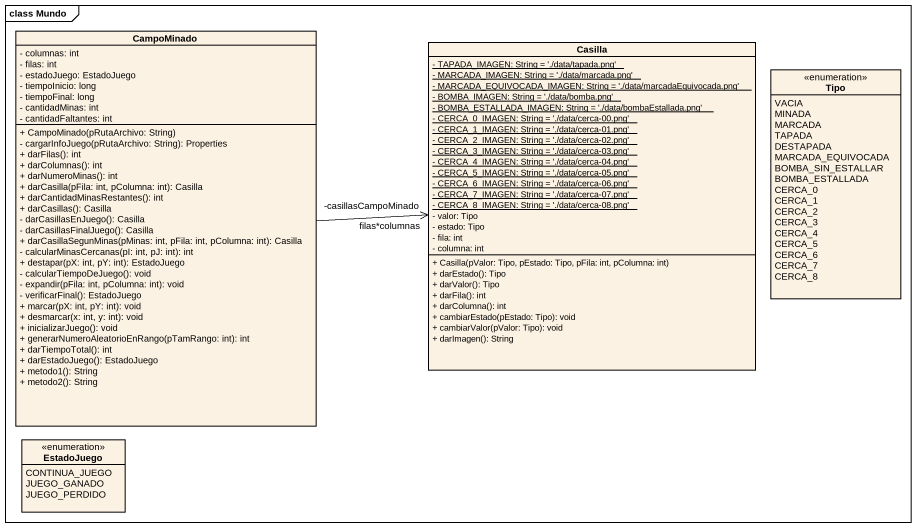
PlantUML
@startuml
mainframe class Mundo
hide circle
hide empty members
skinparam classAttributeIconSize 0
class CampoMinado {
  - columnas: int
  - filas: int
  - estadoJuego: EstadoJuego
  - tiempoInicio: long
  - tiempoFinal: long
  - cantidadMinas: int
  - cantidadFaltantes: int
  + CampoMinado(pRutaArchivo: String)
  - cargarInfoJuego(pRutaArchivo: String): Properties
  + darFilas(): int
  + darColumnas(): int
  + darNumeroMinas(): int
  + darCasilla(pFila: int, pColumna: int): Casilla
  + darCantidadMinasRestantes(): int
  + darCasillas(): Casilla
  - darCasillasEnJuego(): Casilla
  - darCasillasFinalJuego(): Casilla
  + darCasillaSegunMinas(pMinas: int, pFila: int, pColumna: int): Casilla
  - calcularMinasCercanas(pI: int, pJ: int): int
  + destapar(pX: int, pY: int): EstadoJuego
  - calcularTiempoDeJuego(): void
  - expandir(pFila: int, pColumna: int): void
  - verificarFinal(): EstadoJuego
  + marcar(pX: int, pY: int): void
  + desmarcar(x: int, y: int): void
  + inicializarJuego(): void
  + generarNumeroAleatorioEnRango(pTamRango: int): int
  + darTiempoTotal(): int
  + darEstadoJuego(): EstadoJuego
  + metodo1(): String
  + metodo2(): String
}
class Casilla {
  {static} - TAPADA_IMAGEN: String = './data/tapada.png'
  {static} - MARCADA_IMAGEN: String = './data/marcada.png'
  {static} - MARCADA_EQUIVOCADA_IMAGEN: String = './data/marcadaEquivocada.png'
  {static} - BOMBA_IMAGEN: String = './data/bomba.png'
  {static} - BOMBA_ESTALLADA_IMAGEN: String = './data/bombaEstallada.png'
  {static} - CERCA_0_IMAGEN: String = './data/cerca-00.png'
  {static} - CERCA_1_IMAGEN: String = './data/cerca-01.png'
  {static} - CERCA_2_IMAGEN: String = './data/cerca-02.png'
  {static} - CERCA_3_IMAGEN: String = './data/cerca-03.png'
  {static} - CERCA_4_IMAGEN: String = './data/cerca-04.png'
  {static} - CERCA_5_IMAGEN: String = './data/cerca-05.png'
  {static} - CERCA_6_IMAGEN: String = './data/cerca-06.png'
  {static} - CERCA_7_IMAGEN: String = './data/cerca-07.png'
  {static} - CERCA_8_IMAGEN: String = './data/cerca-08.png'
  - valor: Tipo
  - estado: Tipo
  - fila: int
  - columna: int
  + Casilla(pValor: Tipo, pEstado: Tipo, pFila: int, pColumna: int)
  + darEstado(): Tipo
  + darValor(): Tipo
  + darFila(): int
  + darColumna(): int
  + cambiarEstado(pEstado: Tipo): void
  + cambiarValor(pValor: Tipo): void
  + darImagen(): String
}
enum Tipo {
  VACIA
  MINADA
  MARCADA
  TAPADA
  DESTAPADA
  MARCADA_EQUIVOCADA
  BOMBA_SIN_ESTALLAR
  BOMBA_ESTALLADA
  CERCA_0
  CERCA_1
  CERCA_2
  CERCA_3
  CERCA_4
  CERCA_5
  CERCA_6
  CERCA_7
  CERCA_8
}
enum EstadoJuego {
  CONTINUA_JUEGO
  JUEGO_GANADO
  JUEGO_PERDIDO
}
CampoMinado -right-> "-casillasCampoMinado\nfilas*columnas" Casilla
@enduml
